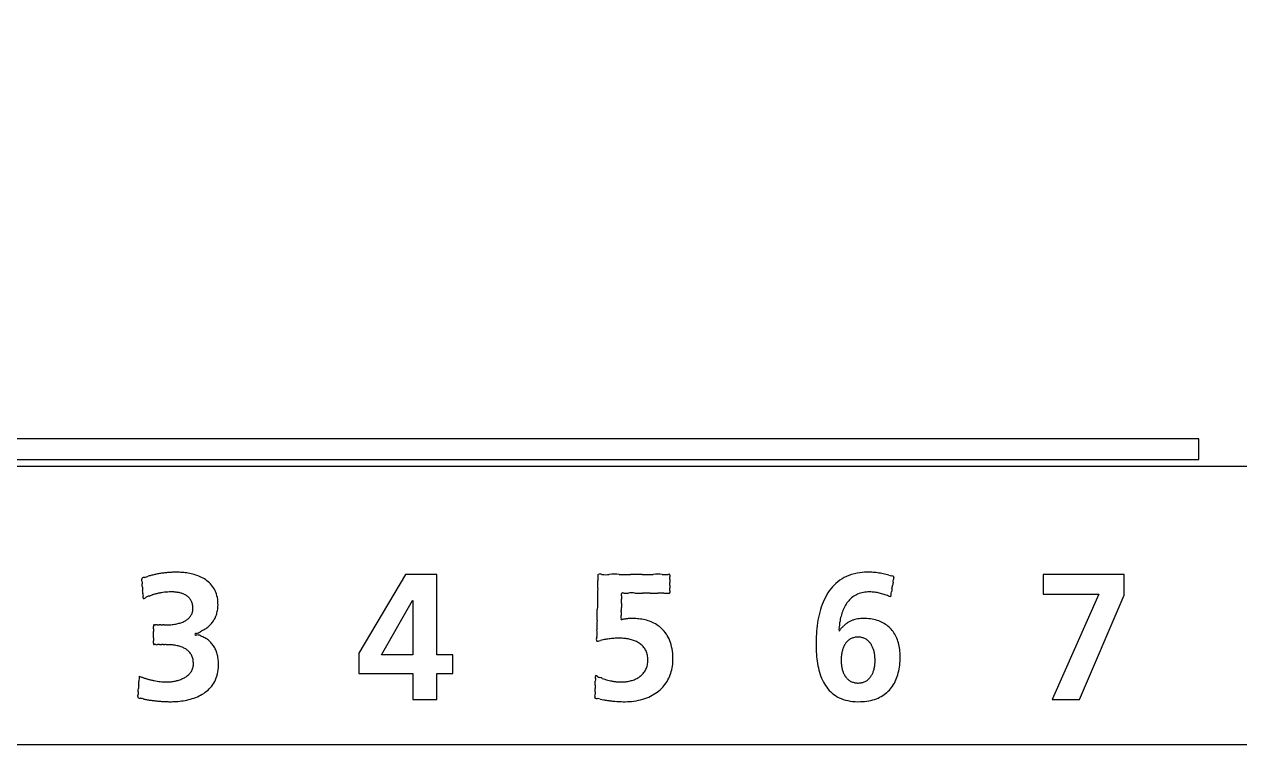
# Model space of a CAD drawing. Header units: millimetres. Extents: x -11 to 5160, y -11 to 2043.
# Drawn here: x 4013.998 to 4016.956, y 1241.2 to 1242.955 of the extents above; entities that cross this region are included whole.
import ezdxf

# ---------------------------------------------------------------- set-up
doc = ezdxf.new("R2010")
doc.units = ezdxf.units.MM

# ---------------------------------------------------------------- blocks, each defined once
blk = doc.blocks.new('*U151')
for points in [[(435.049, -17.5), (1.389, -17.5), (1.389, 17.5), (435.049, 17.5)], [(435.049, -13.5), (1.389, -13.5), (1.389, 13.5), (435.049, 13.5)]]:
    blk.add_lwpolyline(points)
blk = doc.blocks.new('FX5U-32MT ES PLC')
at = {"color": 7, "linetype": 'Continuous'}
for p, q in [((136.14968, -13.10003), (110.09976, -13.10003)), ((136.14968, -13.40009), (136.14968, -13.10003)), ((110.09976, -13.40009), (136.14968, -13.40009)), ((124.7471, -15.05031), (124.07427, -16.18444)), ((125.196, -15.05031), (124.7471, -15.05031)), ((125.196, -16.20787), (125.196, -15.05031)), ((135.07205, -15.05031), (133.91174, -15.05031)), ((133.91174, -15.05031), (133.91174, -15.3335)), ((135.07205, -15.34935), (135.07205, -15.05031)), ((128.522936, -15.31834), (128.54601, -15.31834)), ((128.54601, -15.31834), (128.54601, -15.309422)), ((131.71894, -15.37484), (131.724578, -15.339508)), ((133.91174, -15.3335), (134.70859, -15.3335)), ((134.70859, -15.3335), (134.04059, -16.85003)), ((134.43264, -16.85003), (135.07205, -15.34935)), ((124.39914, -16.20787), (124.84528, -15.42652)), ((124.84528, -15.42652), (124.85045, -15.42652)), ((124.85045, -15.42652), (124.85045, -16.20787)), ((121.1271, -15.77723), (121.12596, -15.780268)), ((130.977932, -15.861547), (130.977183, -15.860847)), ((130.97876, -15.86232), (130.977932, -15.861547)), ((130.980337, -15.863793), (130.97876, -15.86232)), ((121.12596, -16.058062), (121.127171, -16.0611)), ((124.07427, -16.18444), (124.07427, -16.47589)), ((124.85045, -16.20787), (124.39914, -16.20787)), ((125.42544, -16.20787), (125.196, -16.20787)), ((125.42544, -16.47589), (125.42544, -16.20787)), ((120.91994, -16.51448), (120.917389, -16.55236)), ((124.07427, -16.47589), (124.85045, -16.47589)), ((124.85045, -16.47589), (124.85045, -16.85003)), ((125.196, -16.85003), (125.196, -16.47589)), ((125.196, -16.47589), (125.42544, -16.47589)), ((124.85045, -16.85003), (125.196, -16.85003)), ((134.04059, -16.85003), (134.43264, -16.85003))]:
    blk.add_line(p, q, dxfattribs=at)
for centre, radius, start, end in [((121.458911, -16.547792), 1.528501, 92.780099, 95.009333), ((121.456295, -16.470931), 1.451604, 90.438078, 92.824119), ((121.455197, -16.124067), 1.104743, 86.714306, 90.518693), ((121.462958, -15.956724), 0.937232, 81.4806, 86.601617), ((131.387581, -15.927336), 0.908045, 89.010495, 96.962304), ((131.388092, -16.184845), 1.165516, 87.166859, 89.254222), ((131.388054, -16.194976), 1.175637, 85.139508, 87.189413), ((120.998519, -15.112596), 0.042489, 176.088711, 191.963477), ((120.992373, -15.141053), 0.047925, 81.85647, 139.135778), ((120.676522, -15.154951), 0.282431, 1.230388, 6.8218), ((122.25297, -15.077239), 1.296065, 183.168977, 184.883212), ((115.930814, -15.564417), 5.044891, 3.768238, 4.28395), ((120.948257, -14.850896), 0.247997, 281.844945, 294.070892), ((121.207621, -15.546594), 0.49522, 102.377989, 108.631726), ((121.651408, -17.302343), 2.305994, 102.425698, 103.797075), ((121.415837, -16.270407), 1.247567, 99.471185, 102.057919), ((121.455838, -16.495152), 1.475833, 97.33843, 99.567209), ((121.452526, -16.473554), 1.453989, 95.014129, 97.31771), ((121.477534, -15.86864), 0.847962, 75.591343, 81.572892), ((121.517049, -15.716827), 0.691091, 68.120298, 75.632417), ((121.570476, -15.585096), 0.548939, 58.678605, 68.171173), ((121.626652, -15.492852), 0.440936, 46.862049, 58.683468), ((121.665341, -15.450428), 0.383526, 32.88998, 46.746112), ((122.132557, -15.097806), 5.378082, 358.321645, 359.555566), ((128.562023, -15.122775), 1.051679, 176.964786, 180.912425), ((127.554824, -15.066778), 0.043006, 157.485528, 180.414339), ((127.541406, -15.098115), 0.054567, 61.173565, 118.826435), ((127.620695, -14.739082), 0.315705, 260.3394, 279.6606), ((127.745205, -16.454532), 1.406042, 87.083866, 92.916134), ((127.898703, -9.731363), 5.319579, 269.117121, 270.882879), ((128.064956, -25.28155), 10.231587, 89.528003, 90.471997), ((128.22773, -10.467985), 4.582997, 269.018705, 270.981295), ((128.370793, -16.198397), 1.149902, 86.780793, 93.219207), ((128.47791, -14.815918), 0.238221, 259.712519, 280.287481), ((128.533057, -15.073446), 0.026346, 60.549467, 118.579497), ((128.723833, -15.074703), 0.178288, 175.858568, 184.141432), ((131.905234, -15.144542), 3.35929, 179.64196, 180.35804), ((127.728661, -15.105564), 0.817546, 358.739394, 1.260606), ((128.519155, -15.056166), 0.027445, 348.095717, 11.904283), ((115.55311, -15.187428), 12.992918, 359.903453, 0.096547), ((131.342843, -15.635558), 0.613909, 125.304848, 138.717869), ((131.332541, -15.625191), 0.5995, 110.82991, 125.073937), ((131.36081, -15.70579), 0.684887, 96.985844, 110.642576), ((131.392594, -16.140899), 1.12137, 83.001702, 85.136514), ((131.389187, -16.165043), 1.145749, 80.898212, 82.979703), ((131.413747, -16.020929), 0.999565, 78.59757, 80.981559), ((131.222181, -16.913988), 1.912903, 77.012892, 78.261258), ((131.565679, -15.467659), 0.426486, 72.682554, 78.312823), ((131.772551, -14.866489), 0.209834, 247.611699, 259.162534), ((131.738193, -15.109991), 0.037756, 43.928198, 97.756552), ((135.718517, -15.820884), 4.01996, 170.604661, 171.261559), ((130.786291, -14.990344), 0.981788, 349.773993, 352.092226), ((131.973825, -15.145156), 0.215986, 167.109575, 174.756644), ((131.73072, -15.085021), 0.034686, 339.84513, 2.021089), ((131.887246, -14.487875), 10.947825, 183.901931, 184.150257), ((115.459669, -15.690409), 5.523713, 3.793237, 4.258951), ((122.3943, -15.243748), 1.425335, 183.267229, 184.784959), ((120.671327, -15.396985), 0.304547, 1.577681, 6.474507), ((121.090995, -15.49684), 0.138478, 102.45035, 121.598046), ((120.604057, -13.982014), 1.453353, 288.330816, 290.141397), ((121.305076, -15.946511), 0.63266, 104.331072, 108.483694), ((121.415137, -16.342857), 1.04395, 102.284204, 104.799286), ((121.376602, -16.175459), 0.872188, 99.137034, 102.150367), ((121.38226, -16.2068), 0.904031, 96.261398, 99.17566), ((121.38158, -16.203615), 0.90079, 93.304003, 96.240465), ((121.380343, -16.172488), 0.869644, 90.282063, 93.340864), ((121.380666, -15.9757), 0.672861, 85.943147, 90.392037), ((121.391907, -15.812379), 0.509154, 80.12755, 85.904718), ((121.411159, -15.704121), 0.399198, 73.123824, 80.185691), ((121.438437, -15.61478), 0.305786, 64.360149, 73.155211), ((121.467068, -15.555204), 0.239687, 53.606599, 64.367965), ((121.489849, -15.523857), 0.200938, 40.963638, 53.532193), ((121.664133, -15.449342), 0.383953, 17.923743, 32.656116), ((121.586282, -15.472053), 0.465022, 3.955575, 17.634186), ((159.158237, -15.913717), 31.656753, 178.80828, 179.068931), ((129.958162, -15.425017), 2.107483, 178.217127, 179.521942), ((127.410056, -15.334921), 0.442323, 356.821208, 0.917861), ((127.878265, -15.324948), 0.026102, 165.336015, 186.351413), ((127.867661, -15.343555), 0.029161, 59.846775, 120.153225), ((127.915624, -15.134712), 0.186625, 259.716946, 280.283054), ((127.995475, -16.171865), 0.854793, 86.879144, 93.120856), ((128.096327, -11.806774), 3.511986, 269.113857, 270.886143), ((128.207289, -28.901624), 13.583402, 89.761054, 90.238946), ((128.317474, 34.90242), 50.220788, 269.938921, 270.061079), ((128.415992, -193.763339), 178.445004, 89.985557, 90.014443), ((128.491955, 602.288484), 617.606825, 269.997126, 270.002874), ((176.583676, -15.230013), 48.037671, 179.975321, 180.024679), ((-42.141917, -15.268089), 170.687928, 359.994164, 0.005836), ((719.30508, -15.297448), 590.75907, 179.998839, 180.001161), ((131.597825, -15.804957), 0.9213, 150.28429, 159.565698), ((131.425759, -15.706699), 0.723155, 138.816555, 150.28781), ((131.380882, -15.651908), 0.346393, 113.264414, 126.748218), ((131.389162, -15.673793), 0.369771, 99.585968, 113.103695), ((131.405269, -15.780895), 0.478063, 89.160169, 99.351821), ((131.406296, -15.958987), 0.656131, 86.119169, 89.477832), ((131.404789, -15.99283), 0.689999, 83.101409, 86.184462), ((131.406309, -15.977684), 0.67478, 80.013808, 83.075106), ((131.40241, -15.999693), 0.697132, 77.117435, 80.011873), ((131.393678, -16.037448), 0.735884, 74.416142, 77.110064), ((131.375068, -16.103861), 0.804854, 71.977143, 74.410161), ((131.344392, -16.198129), 0.903988, 69.826469, 71.976851), ((131.278847, -16.375563), 1.09314, 68.035945, 69.809016), ((131.239478, -16.47614), 1.201143, 66.473608, 68.088718), ((-69.225405, 16.747563), 203.495641, 350.927774, 350.938446), ((188.331018, -24.311586), 57.313035, 170.910527, 170.955693), ((116.416159, -12.788179), 15.519217, 350.844673, 351.021546), ((121.016697, -15.390578), 0.040986, 177.234458, 190.81773), ((120.980663, -15.352221), 0.046242, 264.760638, 324.776817), ((121.497943, -15.516059), 0.189714, 27.241203, 40.787615), ((121.480819, -15.524022), 0.208585, 13.854714, 27.032924), ((121.428406, -15.536478), 0.262457, 2.021428, 13.754926), ((121.455705, -15.538778), 0.235279, 350.218088, 2.815772), ((121.589749, -15.489374), 0.461548, 345.77582, 354.624767), ((121.513592, -15.480918), 0.538163, 354.488037, 4.363294), ((155.439656, -15.995369), 27.940351, 178.777603, 179.099608), ((125.549131, -15.513483), 2.299282, 358.110478, 359.628591), ((135.016846, -15.638515), 7.169327, 178.619216, 179.119853), ((120.760448, -15.296693), 7.091169, 358.633865, 359.105204), ((131.85915, -15.903254), 1.2005, 159.523942, 166.89726), ((131.532659, -15.765714), 0.537372, 149.714562, 158.599771), ((131.451978, -15.717515), 0.443396, 139.376147, 149.835102), ((131.395582, -15.669795), 0.369522, 126.915227, 139.298801), ((121.44499, -15.476908), 0.276963, 297.180819, 307.844357), ((121.48318, -15.526252), 0.214567, 307.875016, 320.651483), ((121.505228, -15.545037), 0.185608, 320.820577, 335.050062), ((121.505621, -15.545918), 0.184881, 335.24624, 349.770421), ((121.671286, -15.510084), 0.377588, 317.189899, 326.3762), ((121.675309, -15.512957), 0.372648, 326.40156, 335.96192), ((121.658169, -15.50597), 0.391148, 336.049818, 345.669604), ((128.882442, -15.80552), 1.385773, 176.09477, 181.782442), ((121.83412, -15.528729), 5.668703, 358.155981, 359.72123), ((127.8644, -15.691973), 0.021599, 151.954058, 205.785011), ((127.848308, -15.681599), 0.020052, 260.365396, 288.849508), ((127.719158, -15.659636), 0.128114, 350.029652, 7.709417), ((128.420564, -15.627198), 0.574652, 176.218222, 181.520847), ((127.923993, -16.030769), 0.337368, 99.308982, 101.837471), ((128.659555, -20.167129), 4.538593, 99.825641, 100.025846), ((128.018309, -16.481927), 0.798023, 98.404902, 99.613267), ((128.027847, -16.540618), 0.857478, 97.272467, 98.462155), ((128.01425, -16.436227), 0.752206, 95.820594, 97.251631), ((128.011932, -16.413233), 0.729096, 94.267935, 95.822622), ((128.010027, -16.387825), 0.703616, 92.573546, 94.267243), ((128.010334, -16.398405), 0.7142, 90.807935, 92.560062), ((128.01081, -16.453141), 0.768937, 86.475578, 90.785848), ((128.01298, -16.438922), 0.754612, 79.942124, 86.573649), ((128.029593, -16.346678), 0.660885, 72.176748, 79.963666), ((128.057701, -16.260033), 0.569794, 63.014973, 72.200678), ((132.188044, -15.98112), 1.538484, 166.849632, 172.757935), ((131.458394, -15.789849), 0.473428, 162.972736, 173.599158), ((131.820126, -15.871811), 0.843754, 159.014606, 164.84425), ((131.291105, -16.038526), 0.349617, 111.843241, 118.765216), ((131.303177, -16.068007), 0.381474, 105.433234, 111.87882), ((131.312818, -16.104098), 0.418829, 99.332977, 105.3906), ((131.323182, -16.167056), 0.482634, 93.841788, 99.335041), ((131.331398, -16.309379), 0.625189, 88.146476, 93.719082), ((131.333983, -16.36796), 0.68367, 79.815521, 88.521803), ((131.35723, -16.236383), 0.550057, 69.833142, 79.775481), ((121.188611, -15.789748), 0.063365, 171.395315, 188.604685), ((122.593511, -15.852441), 1.467698, 179.190325, 180.809675), ((120.793903, -15.815465), 0.332453, 357.200702, 2.799298), ((113.058492, -15.896173), 8.067501, 359.836709, 0.163291), ((121.132094, -15.787154), 0.01111, 63.28739, 116.71261), ((121.146154, -15.718658), 0.059269, 261.200585, 278.799415), ((121.167052, -16.036486), 0.259526, 87.387283, 92.612717), ((121.192167, -14.734503), 1.042812, 269.270057, 270.729943), ((121.218882, -19.718352), 3.941145, 89.80475, 90.19525), ((121.24458, -2.886123), 12.891113, 269.945479, 270.054521), ((121.26664, -33.447135), 17.669908, 89.968242, 90.031758), ((121.282447, -10.612804), 5.16443, 269.933299, 270.066701), ((121.288014, -14.444925), 1.332305, 270.019113, 271.257551), ((121.29772, -14.894047), 0.883079, 271.267503, 276.113317), ((121.318867, -15.083472), 0.692479, 276.042646, 281.705499), ((121.35566, -15.259591), 0.512559, 281.672377, 288.637595), ((121.399728, -15.389223), 0.375641, 288.58738, 297.212613), ((121.721581, -15.777468), 0.125099, 279.874298, 309.275854), ((123.117552, -18.130969), 2.612742, 118.89977, 120.263855), ((121.64628, -15.501932), 0.400309, 301.404068, 310.143148), ((121.611157, -15.451762), 0.461338, 309.460669, 316.950962), ((127.186181, -15.895356), 0.314649, 349.335905, 8.541306), ((128.090198, -16.195851), 0.497854, 52.289708, 62.996083), ((128.111621, -16.167078), 0.461988, 40.268657, 52.208898), ((128.10142, -16.174152), 0.474346, 27.723655, 40.12424), ((132.557187, -16.029068), 1.910726, 172.727024, 177.53874), ((131.007963, -15.844), 0.035513, 147.302055, 206.72246), ((130.634488, -15.741863), 0.353462, 346.426905, 0.776957), ((130.977964, -15.850361), 0.014689, 283.034229, 5.404562), ((131.067543, -15.880067), 0.081147, 124.108223, 157.472352), ((130.086145, -14.846115), 1.34556, 314.070478, 315.965024), ((131.245912, -15.986988), 0.281583, 124.343305, 133.106787), ((131.315742, -16.079577), 0.397463, 119.03082, 125.12511), ((131.383859, -16.162805), 0.471809, 58.927475, 69.788209), ((131.402629, -16.130396), 0.434363, 47.488374, 58.841722), ((131.401616, -16.13044), 0.435081, 36.145832, 47.393973), ((131.371813, -16.15148), 0.471557, 25.467227, 36.074273), ((121.183303, -16.048582), 0.058121, 170.612334, 189.387666), ((122.46612, -15.985889), 1.34032, 179.113371, 180.886629), ((114.185614, -15.942157), 6.940384, 359.810191, 0.189809), ((120.821834, -16.022865), 0.30456, 356.944087, 3.055913), ((121.132478, -16.050599), 0.011765, 243.189969, 296.810031), ((121.147419, -16.123048), 0.062693, 81.16, 98.84), ((121.169624, -15.786912), 0.274476, 267.374941, 272.625059), ((121.196311, -17.163906), 1.102897, 89.266619, 90.733381), ((121.224699, -11.891413), 4.169711, 269.8039, 270.1961), ((121.252005, -29.762819), 13.701725, 89.945494, 90.054506), ((121.275447, 3.189209), 19.250312, 269.969025, 270.030975), ((121.292242, -21.770994), 5.709897, 89.935894, 90.064106), ((121.298304, -17.443325), 1.382225, 88.840477, 89.986466), ((121.308916, -16.925499), 0.864291, 84.093389, 88.849124), ((121.332385, -16.707222), 0.644758, 78.23763, 84.171833), ((121.737079, -15.92444), 0.024461, 75.910793, 147.496019), ((121.73639, -15.898534), 0.026743, 221.788105, 298.734995), ((121.753851, -16.031869), 0.109982, 54.975717, 92.399088), ((121.082051, -17.509285), 1.731215, 62.690884, 64.880221), ((121.73041, -16.221219), 0.289632, 47.171475, 59.750696), ((121.675782, -16.287303), 0.375265, 38.379027, 47.913462), ((121.679404, -16.282235), 0.369284, 28.378792, 38.111578), ((127.544849, -15.983136), 0.057612, 149.137874, 208.739337), ((127.504312, -15.971159), 0.040913, 255.884352, 283.765215), ((127.453804, -15.7274), 0.289827, 281.996996, 289.123349), ((127.675113, -16.449496), 0.465732, 101.343933, 105.742644), ((127.892927, -17.421312), 1.461578, 100.828113, 102.222269), ((127.791773, -16.912673), 0.943, 98.441786, 100.597292), ((127.809804, -17.02684), 1.058578, 96.579665, 98.50001), ((127.809436, -17.02647), 1.058168, 94.635937, 96.562141), ((127.812876, -17.067748), 1.099589, 92.777617, 94.640769), ((127.815809, -17.132436), 1.164343, 90.99479, 92.767497), ((127.813863, -16.89089), 0.922803, 88.045912, 91.134397), ((127.820526, -16.668732), 0.700547, 82.474199, 87.970931), ((127.835046, -16.563375), 0.594196, 76.18709, 82.531717), ((127.863197, -16.450033), 0.477411, 68.571968, 76.220208), ((127.899406, -16.358379), 0.378864, 59.313776, 68.605596), ((127.936592, -16.295688), 0.305974, 48.152482, 59.311086), ((127.964017, -16.264468), 0.264421, 35.271719, 48.06607), ((128.038753, -16.205874), 0.544577, 15.662475, 27.610765), ((127.87049, -16.251013), 0.718781, 5.159432, 15.506007), ((132.830635, -16.043169), 2.184529, 177.477238, 181.435939), ((131.301989, -16.203371), 0.28151, 145.862319, 155.42915), ((131.258136, -16.173721), 0.228575, 134.508543, 145.844999), ((131.238427, -16.154194), 0.200833, 121.662998, 134.404017), ((131.236536, -16.15218), 0.198126, 108.221163, 121.503125), ((131.245329, -16.181847), 0.229058, 95.613111, 107.989962), ((131.249445, -16.209674), 0.257157, 84.040616, 95.919286), ((131.253479, -16.177729), 0.224967, 71.707427, 84.217854), ((131.260304, -16.154628), 0.200893, 58.368595, 71.487573), ((131.256342, -16.160096), 0.207627, 45.81304, 58.229242), ((131.235369, -16.181187), 0.237369, 34.719994, 45.731132), ((131.192723, -16.210685), 0.289223, 25.347655, 34.711391), ((131.304434, -16.183088), 0.545981, 15.832692, 25.421488), ((131.205747, -16.211351), 0.648635, 7.269709, 15.856212), ((121.36996, -16.528286), 0.461919, 70.607726, 78.27594), ((121.41166, -16.410495), 0.336965, 60.896074, 70.645842), ((121.449656, -16.342036), 0.258669, 48.909776, 60.873944), ((121.472894, -16.314448), 0.222604, 35.188653, 48.750614), ((121.473383, -16.313203), 0.221489, 20.980497, 34.998248), ((121.419526, -16.331786), 0.278435, 8.454736, 20.582798), ((121.635776, -16.306091), 0.419007, 19.652922, 28.413346), ((121.58539, -16.323952), 0.472465, 11.613232, 19.637727), ((121.510822, -16.339149), 0.548566, 4.417367, 11.600214), ((127.970294, -16.259097), 0.256197, 21.504709, 35.101592), ((127.93878, -16.270303), 0.289626, 8.290322, 21.281847), ((127.874609, -16.279993), 0.354525, 356.553359, 8.344638), ((127.796919, -16.264831), 0.793329, 356.235789, 5.675567), ((132.523157, -16.055252), 1.87685, 181.302394, 185.461509), ((132.019738, -16.103921), 1.371084, 185.439185, 190.974719), ((131.636818, -16.290409), 0.629643, 175.11605, 180.232114), ((131.580041, -16.284026), 0.572531, 169.835958, 175.268778), ((131.462223, -16.262902), 0.452834, 163.264324, 169.836129), ((131.371753, -16.235415), 0.358282, 155.407762, 163.30771), ((131.128998, -16.241033), 0.359805, 17.505787, 25.370587), ((131.050488, -16.266088), 0.442215, 10.861857, 17.541957), ((130.961706, -16.283288), 0.532648, 5.12734, 10.879292), ((130.903288, -16.289334), 0.591374, 359.882202, 5.204926), ((130.847854, -16.23861), 1.00787, 353.334864, 0.298448), ((131.015673, -16.233907), 0.840038, 0.037291, 7.15527), ((121.503344, -16.342582), 0.195406, 324.320962, 339.935657), ((121.493945, -16.341452), 0.204634, 340.54135, 356.184662), ((121.415896, -16.336898), 0.282813, 356.316262, 9.371133), ((121.507031, -16.354284), 0.552166, 343.358473, 356.28949), ((121.435913, -16.345341), 0.62373, 355.892492, 4.45443), ((127.948741, -16.297163), 0.278608, 332.33221, 345.113332), ((127.894478, -16.283858), 0.334469, 345.298672, 357.009532), ((127.933004, -16.27312), 0.656994, 346.844656, 356.177984), ((131.660845, -16.174456), 1.005327, 190.922311, 198.169024), ((131.534151, -16.295131), 0.526975, 179.763971, 185.524832), ((131.490476, -16.300648), 0.482974, 185.372254, 191.446689), ((131.400949, -16.31874), 0.391637, 191.451753, 198.645162), ((131.071091, -16.308532), 0.422045, 342.203834, 348.829846), ((131.009641, -16.296003), 0.484757, 348.784077, 354.683797), ((130.944603, -16.290161), 0.550057, 354.705567, 359.959496), ((131.012022, -16.259953), 0.842337, 345.734618, 353.480734), ((50.097013, -11.847617), 70.976452, 356.128382, 356.16691), ((372.644838, -33.523236), 252.298868, 176.143089, 176.152203), ((121.428239, -15.232038), 1.379502, 248.378985, 250.203754), ((121.412605, -15.276933), 1.331965, 250.182454, 252.08372), ((121.380726, -15.375147), 1.228707, 252.089325, 254.161946), ((121.360369, -15.446992), 1.154034, 254.160743, 256.379636), ((121.344084, -15.514196), 1.084885, 256.379743, 258.753589), ((121.333552, -15.566881), 1.031158, 258.756637, 261.269871), ((121.324514, -15.626674), 0.970686, 261.261432, 263.950465), ((121.324279, -15.622947), 0.974367, 263.987324, 266.688876), ((121.316311, -16.038148), 0.559063, 275.029892, 280.700266), ((121.314945, -16.023932), 0.573287, 280.570595, 286.319968), ((121.336817, -16.097407), 0.496627, 286.280267, 292.973458), ((121.374522, -16.185071), 0.4012, 292.902138, 301.057167), ((121.42337, -16.26544), 0.307151, 300.985638, 311.30811), ((121.469658, -16.31805), 0.237077, 311.297934, 324.253285), ((121.603111, -16.381092), 0.452437, 329.026076, 343.126693), ((123.146126, -16.511442), 4.328603, 358.323814, 358.983002), ((128.587636, -16.59352), 1.113601, 177.576943, 179.729873), ((127.238167, -16.526459), 0.237705, 355.178046, 2.12877), ((127.507247, -16.513003), 0.031876, 168.962407, 188.344409), ((127.47906, -16.542097), 0.035333, 40.144042, 95.032648), ((127.571614, -16.403532), 0.133051, 240.486271, 255.692387), ((127.253353, -17.341447), 0.857852, 68.055618, 70.569131), ((127.818277, -15.891951), 0.697964, 249.508056, 252.781108), ((127.931259, -15.552819), 1.055369, 252.372466, 254.650567), ((127.860787, -15.803009), 0.79545, 254.775261, 257.942382), ((127.854122, -15.836183), 0.761617, 257.911425, 261.368538), ((127.847169, -15.88016), 0.717094, 261.390427, 265.225012), ((127.850556, -16.05966), 0.537236, 275.05298, 281.62649), ((127.8648, -16.126961), 0.468445, 281.578919, 289.007928), ((127.889634, -16.198519), 0.3927, 288.982653, 297.656494), ((127.919342, -16.255087), 0.328807, 297.646684, 307.795273), ((127.946159, -16.289983), 0.284796, 307.834447, 319.454883), ((127.959395, -16.302007), 0.266923, 319.569151, 332.191109), ((128.03297, -16.301643), 0.552671, 325.883558, 336.566486), ((128.001939, -16.288508), 0.586366, 336.594744, 346.775741), ((131.408005, -16.258002), 0.739042, 198.127191, 207.54127), ((131.332843, -16.341911), 0.319698, 198.612666, 207.054409), ((131.281474, -16.368158), 0.262011, 207.052215, 216.965091), ((131.251021, -16.390882), 0.224015, 217.004934, 228.331392), ((131.239896, -16.402778), 0.207732, 228.442146, 240.706095), ((131.242362, -16.397432), 0.213603, 240.83091, 253.262692), ((131.266304, -16.416555), 0.195147, 288.907471, 302.054552), ((131.261057, -16.409082), 0.204266, 302.189443, 314.481076), ((131.239287, -16.387309), 0.235054, 314.548449, 325.353588), ((131.197853, -16.358678), 0.285418, 325.353938, 334.521818), ((131.139553, -16.330704), 0.350082, 334.493305, 342.234497), ((131.290381, -16.348972), 0.549189, 325.938552, 336.476718), ((131.186771, -16.304097), 0.662099, 336.494666, 345.710629), ((122.104069, -16.839919), 1.203495, 175.166413, 177.128879), ((115.962756, -16.381531), 4.954975, 355.868564, 356.426728), ((140.051383, -17.954138), 19.184957, 176.072327, 176.222965), ((121.316603, -15.787792), 0.809356, 266.557383, 269.842725), ((121.315945, -16.0123), 0.584847, 269.846737, 274.843515), ((121.517294, -16.255178), 0.603817, 293.236703, 303.090286), ((121.577499, -16.347853), 0.493303, 303.108455, 315.067149), ((121.613974, -16.385683), 0.440764, 315.199715, 328.811057), ((128.526214, -16.787714), 1.056785, 177.479828, 179.826988), ((123.375964, -16.619729), 4.09629, 358.300062, 359.006754), ((136.206318, -16.869706), 8.736512, 178.480618, 178.826198), ((127.844639, -15.912932), 0.684225, 265.207734, 269.408444), ((127.844386, -15.987444), 0.609715, 269.359924, 275.032832), ((127.990233, -16.23714), 0.629493, 293.551778, 303.896273), ((128.024146, -16.288617), 0.567851, 303.952679, 314.795813), ((128.040666, -16.306139), 0.543778, 314.861435, 325.820993), ((131.256182, -16.337082), 0.567858, 207.549524, 219.353007), ((131.190837, -16.389164), 0.484307, 219.490576, 233.225796), ((131.253037, -16.358845), 0.25363, 253.46352, 264.811841), ((131.256043, -16.350495), 0.262228, 264.322702, 275.895598), ((131.260858, -16.398254), 0.214226, 275.926827, 288.699453), ((131.351481, -16.391076), 0.474955, 302.262059, 314.172685), ((131.342715, -16.383525), 0.48648, 314.293569, 325.857705), ((120.938402, -16.817687), 0.039289, 167.013341, 185.281951), ((120.929636, -16.789598), 0.043896, 226.245517, 283.332274), ((120.640879, -16.776725), 0.261222, 352.934039, 359.361253), ((120.913826, -17.057962), 0.227136, 70.940761, 83.444291), ((121.108367, -16.347862), 0.509828, 256.343473, 262.128804), ((121.724619, -12.665185), 4.243529, 260.695889, 261.410881), ((121.327069, -15.226086), 1.65201, 261.779469, 263.650655), ((121.384595, -14.74375), 2.137753, 263.54796, 265.006947), ((121.375535, -14.840116), 2.040964, 265.024874, 266.552216), ((121.377995, -14.799744), 2.081411, 266.551463, 268.034067), ((121.369377, -15.090519), 1.790512, 267.990465, 269.679908), ((121.368111, -15.561045), 1.319987, 269.620766, 273.523993), ((121.380553, -15.783278), 1.09741, 273.588809, 279.033668), ((121.4056, -15.933119), 0.945496, 278.96041, 285.371002), ((121.455305, -16.112027), 0.759812, 285.332972, 293.273157), ((127.503614, -16.82314), 0.035734, 167.662326, 189.644491), ((127.493623, -16.798779), 0.03947, 230.252736, 283.471856), ((127.238164, -16.794586), 0.231489, 354.815433, 2.491383), ((127.485616, -17.031402), 0.195, 72.118575, 84.938869), ((127.658755, -16.343214), 0.515213, 257.300271, 262.369417), ((129.219073, -6.600176), 10.382239, 260.974349, 261.234107), ((127.893931, -15.120094), 1.759928, 261.600329, 263.164605), ((127.943163, -14.74159), 2.141604, 263.062037, 264.359775), ((127.913493, -15.035514), 1.846187, 264.379606, 265.883246), ((127.90179, -15.201925), 1.679365, 265.873917, 267.507657), ((127.890185, -15.479315), 1.401733, 267.488515, 269.402423), ((127.888768, -15.768163), 1.112887, 269.320263, 275.389047), ((127.90964, -15.985001), 0.895047, 275.362499, 283.971127), ((127.947772, -16.138512), 0.736871, 283.975702, 293.51405), ((131.189516, -16.387325), 0.484993, 233.48085, 247.80551), ((131.224226, -16.296277), 0.582412, 248.027434, 261.232686), ((131.256206, -16.089624), 0.791525, 261.224832, 271.981334), ((131.263387, -16.081349), 0.799581, 271.446584, 280.257739), ((131.295457, -16.261531), 0.616568, 280.306883, 290.645823), ((131.330257, -16.355447), 0.516414, 290.706667, 302.143248)]:
    blk.add_arc(centre, radius, start, end, dxfattribs=at)
blk = doc.blocks.new('*U224')
for name, p in [('FX5U-32MT ES PLC', (16.848, 110)), ('*U151', (0, 110))]:
    blk.add_blockref(name, p)

msp = doc.modelspace()

# ---------------------------------------------------------------- block references
at = {"xscale": 0.1693510201669083, "yscale": 0.1693510201669083, "zscale": 0.1693510201669083}
msp.add_blockref('*U224', (3990.9468, 1225.5354), dxfattribs=at)

doc.saveas('drawing.dxf')
